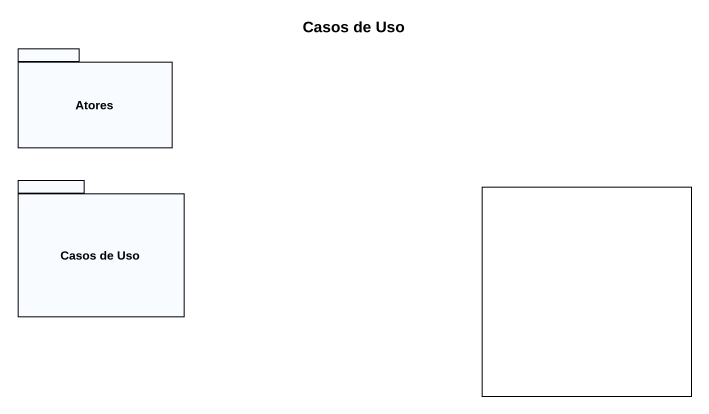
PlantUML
@startuml
title Casos de Uso
package Atores {
}
package "Casos de Uso" as Casos_de_Uso {
}
rectangle " " as rectangle1
@enduml
